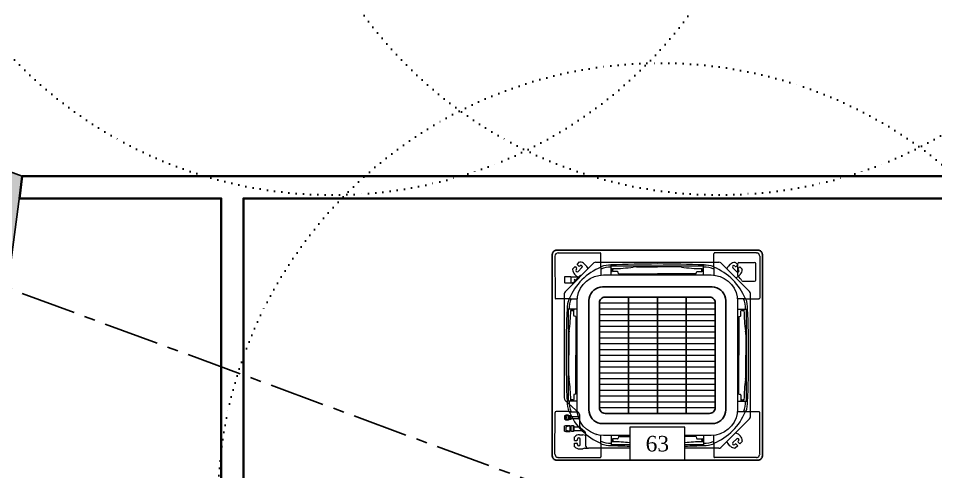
# Model space of a CAD drawing. Header units: millimetres. Extents: x 933584 to 974011, y 4545988 to 4553664.
# Drawn here: x 943957.9 to 944372.7, y 4548881.3 to 4549086.4 of the extents above; entities that cross this region are included whole.
import ezdxf
from ezdxf.enums import TextEntityAlignment as Align

# ---------------------------------------------------------------- set-up
doc = ezdxf.new("R2010")
doc.units = ezdxf.units.MM
doc.linetypes.add('CENTER', pattern=[2, 1.25, -0.25, 0.25, -0.25])
doc.linetypes.add('DOT2', pattern=[3.175, 0, -3.175])
doc.layers.get('0').update_dxf_attribs({"color": 255})
for name, color, linetype in [('0-CSX-CXS_20', 14, 'CENTER'), ('0-HSL-HTC_200', 1, 'Continuous'), ('2-SPS-RCN', 2, 'Continuous')]:
    doc.layers.add(name, color=color, linetype=linetype)
for name, color, linetype, lineweight in [('2-SPS-IBW', 5, 'Continuous', 40), ('_MSMEP_KLİMA_CİHAZLAR', 32, 'Continuous', 25), ('_MSMEP_YT_SPRİNKLER', 1, 'Continuous', 30)]:
    doc.layers.add(name, color=color, linetype=linetype, lineweight=lineweight)
doc.styles.get("Standard").update_dxf_attribs({"font": 'times.ttf'})

# ---------------------------------------------------------------- blocks, each defined once
blk = doc.blocks.new('ZVBXCB')
at = {"layer": '0-CSX-CXS_20', "ltscale": 20}
blk.add_lwpolyline([(932221.52, 4549308.24), (933780.76, 4548732.71)], dxfattribs=at)
blk = doc.blocks.new('FDSVBDVBDZVB')
at = {"layer": '0-HSL-HTC_200'}
h = blk.add_hatch(dxfattribs=at)
h.set_pattern_fill('ANSI33', color=256)
h.set_pattern_definition([(45, (935939.6384, 4550274.5564), (-4.490128, 4.490128), []), (45, (935944.1285, 4550274.5564), (-4.490128, 4.490128), [3.175, -1.5875])])
h.paths.add_polyline_path([(940055.3, 4549338.01), (940072.62, 4549384.92), (940702.02, 4549152.33), (940695.25, 4549101.8)])
at = {"layer": '2-SPS-RCN'}
blk.add_lwpolyline([(940055.3, 4549338.01), (940072.62, 4549384.92), (940702.02, 4549152.33), (940695.25, 4549101.8), (940055.3, 4549338.01)], dxfattribs=at)
blk = doc.blocks.new('*U1499')
at = {"lineweight": 5}
for p, q in [((-447.9, 462.9), (-258.8, 462.8)), ((255.4, 458), (255.3, 459.2)), ((255.3, 398.2), (255.3, 458)), ((447.9, 462.9), (258.8, 462.8)), ((447.9, 462.9), (450.7, 462.6)), ((450.7, 462.6), (450.7, 462.6)), ((-462.9, 447.9), (-462.8, 258.8)), ((-462.6, 450.7), (-462.6, 450.7)), ((-417.4, 287.1), (-287.3, 417.3)), ((-363.2, 410.3), (-351.6, 421.9)), ((-351.6, 421.9), (-350.4, 420.8)), ((-278.1, 421.1), (278.5, 421.1)), ((417.2, 287.7), (287.7, 417.3)), ((352.2, 420.8), (351.1, 419.7)), ((352.2, 420.8), (363.9, 409.1)), ((364.2, 360.9), (364.2, 415.1)), ((369.2, 420.1), (439.7, 420.1)), ((444.7, 340.1), (444.7, 415.1)), ((462.9, 447.9), (462.6, 450.7)), ((462.6, 450.7), (462.6, 450.7)), ((462.9, 447.9), (462.8, 258.8)), ((-384.1, 389.4), (-372.4, 401.1)), ((-384.1, 389.4), (-383, 388.3)), ((-372.4, 401.1), (-364.9, 393.6)), ((-367, 387.2), (-364.9, 389.3)), ((-363.2, 410.3), (-355.7, 402.8)), ((-358.6, 378.7), (-340.9, 396.4)), ((-351.5, 402.8), (-349.4, 404.9)), ((-329.4, 412.5), (-319, 402.1)), ((-312.6, 392), (-319, 402.1)), ((-255.6, 393.3), (-255.3, 393.6)), ((-255.6, 393.3), (-255.6, 362.4)), ((-255.2, 394.2), (-255.3, 393.8)), ((-255.3, 393.8), (-255.3, 393.8)), ((-255.3, 393.8), (-255.3, 393.7)), ((-255.3, 393.8), (-255.3, 393.8)), ((-255.3, 393.7), (-255.3, 393.6)), ((-255.3, 393.7), (-255.3, 393.7)), ((-255.3, 393.7), (-255.3, 393.7)), ((-255.3, 393.7), (-255.3, 393.7)), ((-255.3, 393.6), (-255.3, 393.6)), ((-255.1, 394.7), (-255.2, 394.2)), ((-255, 395.5), (-255.1, 395.1)), ((-255.1, 395.1), (-255.1, 394.7)), ((-254.9, 396.8), (-255, 396.4)), ((-255, 396.4), (-255, 395.9)), ((-255, 395.9), (-255, 395.5)), ((-254.9, 400.2), (-254.9, 399.3)), ((-254.9, 399.3), (-254.8, 397.8)), ((-254.8, 397.8), (-254.9, 397.2)), ((-254.8, 397.8), (-254.9, 397.2)), ((-254.9, 397.2), (-254.9, 396.8)), ((-208.2, 363), (-208.2, 407.9)), ((-208.2, 391.6), (-204.1, 391.6)), ((-208.2, 378.5), (-204.1, 378.5)), ((208, 403.5), (-208, 403.5)), ((-204.1, 391.6), (-204.1, 378.5)), ((-202.7, 390), (-204.1, 390)), ((-202.7, 380.1), (-204.1, 380.1)), ((-202.7, 390), (-202.7, 380.1)), ((-201.7, 387.9), (-202.7, 387.9)), ((-201.7, 382.2), (-202.7, 382.2)), ((-201.7, 391.8), (-201.7, 387.9)), ((-201.7, 388), (-201.7, 388)), ((-201.7, 387.9), (-201.7, 388)), ((-201.7, 387.8), (-201.7, 387.9)), ((-201.6, 387.6), (-201.7, 387.8)), ((-201.7, 382.2), (-201.6, 382.4)), ((-201.7, 382.1), (-201.7, 382.2)), ((-201.7, 382.2), (-201.7, 379.7)), ((-201.7, 382), (-201.7, 382.1)), ((-201.7, 382), (-201.7, 382)), ((-201.6, 379.7), (-201.7, 379.7)), ((-201.6, 387.4), (-201.6, 387.6)), ((-201.6, 387.1), (-201.6, 387.4)), ((-201.6, 386.8), (-201.6, 387.1)), ((-201.6, 386.5), (-201.6, 386.8)), ((-201.6, 386.2), (-201.6, 386.5)), ((-201.6, 385.8), (-201.6, 386.2)), ((-201.6, 385.4), (-201.6, 385.8)), ((-201.6, 385), (-201.6, 385.4)), ((-201.6, 384.6), (-201.6, 385)), ((-201.6, 384.2), (-201.6, 384.6)), ((-201.6, 383.9), (-201.6, 384.2)), ((-201.6, 383.5), (-201.6, 383.9)), ((-201.6, 383.2), (-201.6, 383.5)), ((-201.6, 382.9), (-201.6, 383.2)), ((-201.6, 382.6), (-201.6, 382.9)), ((-201.6, 382.4), (-201.6, 382.6)), ((-201.6, 379.2), (-201.6, 379.7)), ((-180, 378.2), (-200.6, 378.2)), ((-175.7, 368.9), (-177.1, 375.8)), ((-93.6, 400.1), (0, 400.1)), ((93.6, 400.1), (0, 400.1)), ((175.7, 368.9), (177.1, 375.8)), ((180, 378.2), (200.6, 378.2)), ((201.6, 387.6), (201.7, 387.8)), ((201.6, 387.4), (201.6, 387.6)), ((201.6, 387.1), (201.6, 387.4)), ((201.6, 386.8), (201.6, 387.1)), ((201.6, 386.5), (201.6, 386.8)), ((201.6, 386.2), (201.6, 386.5)), ((201.6, 385.8), (201.6, 386.2)), ((201.6, 385.4), (201.6, 385.8)), ((201.6, 385), (201.6, 385.4)), ((201.6, 384.6), (201.6, 385)), ((201.6, 384.2), (201.6, 384.6)), ((201.6, 383.9), (201.6, 384.2)), ((201.6, 383.5), (201.6, 383.9)), ((201.6, 383.2), (201.6, 383.5)), ((201.6, 382.9), (201.6, 383.2)), ((201.6, 382.6), (201.6, 382.9)), ((201.6, 382.4), (201.6, 382.6)), ((201.7, 382.2), (201.6, 382.4)), ((201.6, 379.7), (201.7, 379.7)), ((201.6, 379.2), (201.6, 379.7)), ((201.7, 391.8), (201.7, 387.9)), ((201.7, 387.9), (201.7, 388)), ((201.7, 388), (201.7, 388)), ((201.7, 387.9), (202.6, 387.9)), ((201.7, 387.8), (201.7, 387.9)), ((201.7, 382.1), (201.7, 382.2)), ((201.7, 382.2), (202.6, 382.2)), ((201.7, 382.2), (201.7, 379.7)), ((201.7, 382), (201.7, 382.1)), ((201.7, 382), (201.7, 382)), ((202.6, 390), (204.1, 390)), ((202.6, 390), (202.6, 380.1)), ((202.6, 380.1), (204.1, 380.1)), ((204.1, 391.6), (204.1, 378.5)), ((208.2, 391.6), (204.1, 391.6)), ((208.2, 378.5), (204.1, 378.5)), ((208.2, 363), (208.2, 407.9)), ((254.9, 399.3), (254.8, 397.8)), ((254.8, 397.8), (254.9, 397.2)), ((254.8, 397.8), (254.9, 397.2)), ((254.9, 400.2), (254.9, 399.3)), ((254.9, 397.2), (254.9, 396.8)), ((254.9, 396.8), (255, 396.4)), ((255, 396.4), (255, 395.9)), ((255, 395.9), (255, 395.5)), ((255, 395.5), (255.1, 395.1)), ((255.1, 395.1), (255.1, 394.7)), ((255.1, 394.7), (255.2, 394.2)), ((255.2, 394.2), (255.3, 393.8)), ((255.3, 393.8), (255.3, 393.7)), ((255.3, 393.8), (255.3, 393.8)), ((255.3, 393.8), (255.3, 393.8)), ((255.3, 393.7), (255.3, 393.7)), ((255.3, 393.7), (255.3, 393.6)), ((255.3, 393.7), (255.3, 393.7)), ((255.3, 393.7), (255.3, 393.7)), ((255.3, 393.6), (255.3, 393.6)), ((255.6, 393.3), (255.3, 393.6)), ((255.6, 393.3), (255.6, 362.4)), ((314.3, 390.6), (319.6, 400.9)), ((330, 411.3), (319.6, 400.9)), ((341.5, 395.3), (359.2, 377.6)), ((350, 403.8), (352.1, 401.7)), ((363.9, 409.1), (356.4, 401.7)), ((373.1, 400), (365.6, 392.5)), ((365.6, 388.2), (367.7, 386.1)), ((373.1, 400), (384.7, 388.3)), ((384.7, 388.3), (383.6, 387.2)), ((-420, 353.2), (-420, 329.1)), ((-392, 354.7), (-419.1, 354.2)), ((-392, 354.9), (-354.7, 354.9)), ((-392, 354.9), (-392, 327.4)), ((-347.1, 361.7), (-383.9, 324.9)), ((-374, 343.3), (-376.1, 341.2)), ((-371.9, 336.9), (-376.1, 341.2)), ((-374.6, 367.2), (-364.2, 356.8)), ((-369.8, 339), (-374, 343.3)), ((-360.5, 354.9), (-364.2, 356.8)), ((-345, 359.5), (-347.1, 361.7)), ((-174.8, 368.1), (0, 368.1)), ((174.8, 368.1), (0, 368.1)), ((321.8, 358.7), (321.8, 358.7)), ((355.3, 349.6), (364.9, 355.7)), ((375.3, 366.1), (364.9, 355.7)), ((386.6, 335.1), (439.7, 335.1)), ((-419.1, 328.1), (-392, 327.7)), ((-392, 327.4), (-384.8, 327.4)), ((-381.8, 322.8), (-386.4, 327.4)), ((-398.2, 255.3), (-459.2, 255.3)), ((-421.2, 277.9), (-421.2, -193.4)), ((-400.1, 254.9), (-399.3, 254.9)), ((-399.3, 254.9), (-397.8, 254.9)), ((-397.8, 254.8), (-397.2, 254.9)), ((-397.8, 254.9), (-397.2, 254.9)), ((-397.2, 254.9), (-396.8, 254.9)), ((-396.8, 254.9), (-396.3, 255)), ((-396.3, 255), (-395.9, 255)), ((-395.9, 255), (-395.5, 255)), ((-395.5, 255), (-395.1, 255.1)), ((-395.1, 255.1), (-394.7, 255.2)), ((-394.7, 255.2), (-394.2, 255.2)), ((-394.2, 255.2), (-393.8, 255.3)), ((-393.8, 255.3), (-393.7, 255.3)), ((-393.8, 255.3), (-393.8, 255.3)), ((-393.8, 255.3), (-393.8, 255.3)), ((-393.7, 255.3), (-393.7, 255.3)), ((-393.7, 255.3), (-393.7, 255.3)), ((-393.7, 255.3), (-393.6, 255.3)), ((-393.7, 255.3), (-393.7, 255.3)), ((-393.3, 255.6), (-393.6, 255.3)), ((-393.6, 255.3), (-393.6, 255.3)), ((-393.3, 255.6), (-362.4, 255.6)), ((393.3, 255.6), (362.4, 255.6)), ((393.3, 255.6), (393.6, 255.3)), ((393.6, 255.3), (393.6, 255.3)), ((393.7, 255.3), (393.6, 255.3)), ((393.7, 255.3), (393.7, 255.3)), ((393.7, 255.3), (393.7, 255.3)), ((393.7, 255.3), (393.7, 255.3)), ((393.8, 255.3), (393.7, 255.3)), ((393.8, 255.3), (393.8, 255.3)), ((393.8, 255.3), (393.8, 255.3)), ((394.2, 255.2), (393.8, 255.3)), ((394.7, 255.2), (394.2, 255.2)), ((395.1, 255.1), (394.7, 255.2)), ((395.5, 255), (395.1, 255.1)), ((395.9, 255), (395.5, 255)), ((396.3, 255), (395.9, 255)), ((396.8, 254.9), (396.3, 255)), ((397.2, 254.9), (396.8, 254.9)), ((397.8, 254.9), (397.2, 254.9)), ((397.8, 254.8), (397.2, 254.9)), ((399.3, 254.9), (397.8, 254.9)), ((398.2, 255.3), (458, 255.3)), ((400.1, 254.9), (399.3, 254.9)), ((458, 255.4), (459.2, 255.3)), ((-363, 208.2), (-407.9, 208.2)), ((-403.5, 208), (-403.5, -208)), ((-391.5, 208.2), (-391.5, 204.1)), ((-378.4, 208.2), (-378.4, 204.1)), ((-261.5, 236.7), (261.5, 236.7)), ((-261.5, 210.4), (261.5, 210.4)), ((363, 208.2), (407.9, 208.2)), ((378.4, 208.2), (378.4, 204.1)), ((391.5, 208.2), (391.5, 204.1)), ((403.5, -208), (403.5, 208)), ((-391.8, 201.7), (-387.8, 201.7)), ((-391.5, 204.1), (-378.4, 204.1)), ((-389.9, 202.7), (-389.9, 204.1)), ((-389.9, 202.7), (-380, 202.7)), ((-388, 201.7), (-388, 201.7)), ((-387.9, 201.7), (-388, 201.7)), ((-387.8, 201.7), (-387.9, 201.7)), ((-387.8, 201.7), (-387.8, 202.7)), ((-387.6, 201.7), (-387.8, 201.7)), ((-387.4, 201.6), (-387.6, 201.7)), ((-387.1, 201.6), (-387.4, 201.6)), ((-386.8, 201.6), (-387.1, 201.6)), ((-386.5, 201.6), (-386.8, 201.6)), ((-386.1, 201.6), (-386.5, 201.6)), ((-385.8, 201.6), (-386.1, 201.6)), ((-385.4, 201.6), (-385.8, 201.6)), ((-385, 201.6), (-385.4, 201.6)), ((-384.6, 201.6), (-385, 201.6)), ((-384.2, 201.6), (-384.6, 201.6)), ((-383.9, 201.6), (-384.2, 201.6)), ((-383.5, 201.6), (-383.9, 201.6)), ((-383.2, 201.6), (-383.5, 201.6)), ((-382.9, 201.6), (-383.2, 201.6)), ((-382.6, 201.6), (-382.9, 201.6)), ((-382.4, 201.7), (-382.6, 201.6)), ((-382.2, 201.7), (-382.4, 201.7)), ((-382.1, 201.7), (-382.2, 201.7)), ((-382.1, 201.7), (-382.1, 202.7)), ((-382, 201.7), (-382.1, 201.7)), ((-382.1, 201.7), (-379.7, 201.7)), ((-382, 201.7), (-382, 201.7)), ((-380, 202.7), (-380, 204.1)), ((-379.7, 201.6), (-379.7, 201.7)), ((-379.2, 201.6), (-379.7, 201.6)), ((-378.2, 180), (-378.2, 200.6)), ((-368.9, 175.7), (-375.7, 177.1)), ((-368.1, 174.8), (-368.1, 0)), ((-261.5, 184.1), (261.5, 184.1)), ((368.1, 174.8), (368.1, 0)), ((368.9, 175.7), (375.7, 177.1)), ((378.2, 180), (378.2, 200.6)), ((391.5, 204.1), (378.4, 204.1)), ((379.2, 201.6), (379.7, 201.6)), ((382.1, 201.7), (379.7, 201.7)), ((379.7, 201.6), (379.7, 201.7)), ((380, 202.7), (380, 204.1)), ((389.9, 202.7), (380, 202.7)), ((382, 201.7), (382, 201.7)), ((382, 201.7), (382.1, 201.7)), ((382.1, 201.7), (382.1, 202.7)), ((382.1, 201.7), (382.2, 201.7)), ((382.2, 201.7), (382.4, 201.7)), ((382.4, 201.7), (382.6, 201.6)), ((382.6, 201.6), (382.9, 201.6)), ((382.9, 201.6), (383.2, 201.6)), ((383.2, 201.6), (383.5, 201.6)), ((383.5, 201.6), (383.9, 201.6)), ((383.9, 201.6), (384.2, 201.6)), ((384.2, 201.6), (384.6, 201.6)), ((384.6, 201.6), (385, 201.6)), ((385, 201.6), (385.4, 201.6)), ((385.4, 201.6), (385.8, 201.6)), ((385.8, 201.6), (386.1, 201.6)), ((386.1, 201.6), (386.5, 201.6)), ((386.5, 201.6), (386.8, 201.6)), ((386.8, 201.6), (387.1, 201.6)), ((387.1, 201.6), (387.4, 201.6)), ((387.4, 201.6), (387.6, 201.7)), ((387.6, 201.7), (387.8, 201.7)), ((387.8, 201.7), (387.8, 202.7)), ((387.8, 201.7), (387.9, 201.7)), ((391.8, 201.7), (387.8, 201.7)), ((387.9, 201.7), (388, 201.7)), ((388, 201.7), (388, 201.7)), ((389.9, 202.7), (389.9, 204.1)), ((-261.5, 157.8), (261.5, 157.8)), ((-261.5, 131.5), (261.5, 131.5)), ((-400.1, 93.6), (-400.1, 0)), ((-261.5, 105.2), (261.5, 105.2)), ((400.1, 93.6), (400.1, 0)), ((-261.5, 78.9), (261.5, 78.9)), ((-261.5, 52.6), (261.5, 52.6)), ((-400.1, -93.6), (-400.1, 0)), ((-368.1, -174.7), (-368.1, 0)), ((-261.5, 26.3), (261.5, 26.3)), ((-261.5, 0), (261.5, 0)), ((368.1, -174.7), (368.1, 0)), ((400.1, -93.6), (400.1, 0)), ((-261.5, -26.3), (261.5, -26.3)), ((-261.5, -52.6), (261.5, -52.6)), ((-261.5, -78.9), (261.5, -78.9)), ((-261.5, -105.2), (261.5, -105.2)), ((-261.5, -131.5), (261.5, -131.5)), ((-261.5, -157.8), (261.5, -157.8)), ((-416.5, -204.4), (-355.4, -261.2)), ((-391.8, -201.7), (-387.8, -201.7)), ((-391.5, -204), (-378.4, -204)), ((-391.5, -208.2), (-391.5, -204)), ((-389.9, -202.6), (-389.9, -204)), ((-389.9, -202.6), (-380, -202.6)), ((-388, -201.7), (-388, -201.7)), ((-387.9, -201.7), (-388, -201.7)), ((-387.8, -201.6), (-387.9, -201.7)), ((-387.6, -201.6), (-387.8, -201.6)), ((-387.8, -201.7), (-387.8, -202.6)), ((-387.4, -201.6), (-387.6, -201.6)), ((-387.1, -201.6), (-387.4, -201.6)), ((-386.8, -201.6), (-387.1, -201.6)), ((-386.5, -201.6), (-386.8, -201.6)), ((-386.1, -201.6), (-386.5, -201.6)), ((-385.8, -201.6), (-386.1, -201.6)), ((-385.4, -201.6), (-385.8, -201.6)), ((-385, -201.6), (-385.4, -201.6)), ((-384.6, -201.6), (-385, -201.6)), ((-384.2, -201.6), (-384.6, -201.6)), ((-383.9, -201.6), (-384.2, -201.6)), ((-383.5, -201.6), (-383.9, -201.6)), ((-383.2, -201.6), (-383.5, -201.6)), ((-382.9, -201.6), (-383.2, -201.6)), ((-382.6, -201.6), (-382.9, -201.6)), ((-382.4, -201.6), (-382.6, -201.6)), ((-382.2, -201.6), (-382.4, -201.6)), ((-382.1, -201.7), (-382.2, -201.6)), ((-382, -201.7), (-382.1, -201.7)), ((-382.1, -201.7), (-382.1, -202.6)), ((-382.1, -201.7), (-379.7, -201.7)), ((-382, -201.7), (-382, -201.7)), ((-380, -202.6), (-380, -204)), ((-379.2, -201.5), (-379.7, -201.5)), ((-379.7, -201.5), (-379.7, -201.7)), ((-378.4, -208.2), (-378.4, -204)), ((-378.2, -180), (-378.2, -200.5)), ((-368.9, -175.7), (-375.7, -177.1)), ((-261.5, -184.1), (261.5, -184.1)), ((368.9, -175.7), (375.7, -177.1)), ((378.2, -180), (378.2, -200.5)), ((378.4, -208.2), (378.4, -204)), ((391.5, -204), (378.4, -204)), ((379.2, -201.5), (379.7, -201.5)), ((379.7, -201.5), (379.7, -201.7)), ((382.1, -201.7), (379.7, -201.7)), ((380, -202.6), (380, -204)), ((389.9, -202.6), (380, -202.6)), ((382, -201.7), (382.1, -201.7)), ((382, -201.7), (382, -201.7)), ((382.1, -201.7), (382.2, -201.6)), ((382.1, -201.7), (382.1, -202.6)), ((382.2, -201.6), (382.4, -201.6)), ((382.4, -201.6), (382.6, -201.6)), ((382.6, -201.6), (382.9, -201.6)), ((382.9, -201.6), (383.2, -201.6)), ((383.2, -201.6), (383.5, -201.6)), ((383.5, -201.6), (383.9, -201.6)), ((383.9, -201.6), (384.2, -201.6)), ((384.2, -201.6), (384.6, -201.6)), ((384.6, -201.6), (385, -201.6)), ((385, -201.6), (385.4, -201.6)), ((385.4, -201.6), (385.8, -201.6)), ((385.8, -201.6), (386.1, -201.6)), ((386.1, -201.6), (386.5, -201.6)), ((386.5, -201.6), (386.8, -201.6)), ((386.8, -201.6), (387.1, -201.6)), ((387.1, -201.6), (387.4, -201.6)), ((387.4, -201.6), (387.6, -201.6)), ((387.6, -201.6), (387.8, -201.6)), ((387.8, -201.6), (387.9, -201.7)), ((387.8, -201.7), (387.8, -202.6)), ((391.8, -201.7), (387.8, -201.7)), ((387.9, -201.7), (388, -201.7)), ((388, -201.7), (388, -201.7)), ((389.9, -202.6), (389.9, -204)), ((391.5, -208.2), (391.5, -204)), ((-363, -208.2), (-407.9, -208.2)), ((-261.5, -210.4), (261.5, -210.4)), ((-261.5, -236.7), (261.5, -236.7)), ((363, -208.2), (407.9, -208.2)), ((-462.9, -447.9), (-462.8, -258.8)), ((-458, -255.4), (-459.2, -255.3)), ((-398.2, -255.3), (-458, -255.3)), ((-419.7, -274.5), (-419.7, -289.5)), ((-411.2, -275.3), (-414.2, -278.3)), ((-414.2, -285.8), (-414.2, -278.3)), ((-414.2, -285.8), (-411.2, -288.8)), ((-402.2, -271), (-413.5, -271)), ((-408.7, -275.3), (-411.2, -275.3)), ((-408.7, -288.8), (-411.2, -288.8)), ((-408.7, -275.3), (-408.7, -274.1)), ((-401.7, -274.1), (-408.7, -274.1)), ((-408.7, -290), (-408.7, -288.8)), ((-401.7, -290), (-408.7, -290)), ((-401.7, -271.5), (-402.2, -271)), ((-401.7, -271.5), (-401.7, -292.5)), ((-400.2, -274.1), (-401.7, -274.1)), ((-399.2, -275.3), (-401.7, -275.3)), ((-399.2, -288.8), (-401.7, -288.8)), ((-400.2, -290), (-401.7, -290)), ((-400.2, -290), (-400.2, -274.1)), ((-400.1, -254.8), (-399.3, -254.9)), ((-399.3, -254.9), (-397.8, -254.8)), ((-399.2, -274.7), (-398.8, -273.9)), ((-399.2, -289.4), (-399.2, -274.7)), ((-399.2, -289.4), (-398.8, -290.1)), ((-391.6, -273.9), (-398.8, -273.9)), ((-391.6, -290.1), (-398.8, -290.1)), ((-397.8, -254.8), (-397.2, -254.9)), ((-397.8, -254.8), (-397.2, -254.9)), ((-392.6, -282), (-397.8, -282)), ((-397.2, -254.9), (-396.8, -254.9)), ((-396.8, -254.9), (-396.3, -254.9)), ((-396.3, -254.9), (-395.9, -255)), ((-395.9, -255), (-395.5, -255)), ((-395.5, -255), (-395.1, -255.1)), ((-395.1, -255.1), (-394.7, -255.1)), ((-394.7, -255.1), (-394.2, -255.2)), ((-394.2, -255.2), (-393.8, -255.3)), ((-393.8, -255.3), (-393.7, -255.3)), ((-393.8, -255.3), (-393.8, -255.3)), ((-393.8, -255.3), (-393.8, -255.3)), ((-393.7, -255.3), (-393.6, -255.3)), ((-393.7, -255.3), (-393.7, -255.3)), ((-393.7, -255.3), (-393.7, -255.3)), ((-393.7, -255.3), (-393.7, -255.3)), ((-393.6, -255.3), (-393.6, -255.3)), ((-393.3, -255.6), (-393.6, -255.3)), ((-393.3, -255.6), (-362.4, -255.6)), ((-391.2, -274.7), (-391.6, -273.9)), ((-391.2, -289.4), (-391.6, -290.1)), ((-391.2, -289.4), (-391.2, -274.7)), ((-391.2, -277.3), (-352.7, -277.3)), ((-391.2, -286.8), (-352.7, -286.8)), ((-352.7, -267.4), (-352.7, -318.3)), ((417.2, -287.2), (287.1, -417.3)), ((393.3, -255.6), (362.4, -255.6)), ((393.3, -255.6), (393.6, -255.3)), ((393.7, -255.3), (393.6, -255.3)), ((393.6, -255.3), (393.6, -255.3)), ((393.7, -255.3), (393.7, -255.3)), ((393.7, -255.3), (393.7, -255.3)), ((393.7, -255.3), (393.7, -255.3)), ((393.8, -255.3), (393.7, -255.3)), ((394.2, -255.2), (393.8, -255.3)), ((393.8, -255.3), (393.8, -255.3)), ((393.8, -255.3), (393.8, -255.3)), ((394.7, -255.1), (394.2, -255.2)), ((395.1, -255.1), (394.7, -255.1)), ((395.5, -255), (395.1, -255.1)), ((395.9, -255), (395.5, -255)), ((396.3, -254.9), (395.9, -255)), ((396.8, -254.9), (396.3, -254.9)), ((397.2, -254.9), (396.8, -254.9)), ((397.8, -254.8), (397.2, -254.9)), ((397.8, -254.8), (397.2, -254.9)), ((399.3, -254.9), (397.8, -254.8)), ((398.2, -255.3), (458, -255.3)), ((400.1, -254.8), (399.3, -254.9)), ((458, -255.4), (459.2, -255.3)), ((462.9, -447.9), (462.8, -258.8)), ((-420, -344), (-420, -320)), ((-414.1, -318.5), (-394.5, -318.5)), ((-402.2, -293), (-413.5, -293)), ((-412.7, -325.5), (-409.7, -322.5)), ((-412.7, -338.5), (-412.7, -325.5)), ((-405.7, -322.5), (-409.7, -322.5)), ((-405.7, -322.5), (-405.7, -320.9)), ((-394, -320.9), (-405.7, -320.9)), ((-401.7, -292.5), (-402.2, -293)), ((-394, -319), (-394.5, -318.5)), ((-394, -345), (-394, -319)), ((-392.7, -320.9), (-394, -320.9)), ((-389.7, -322.5), (-394, -322.5)), ((-392.7, -343.1), (-392.7, -320.9)), ((-389.7, -321.6), (-388.7, -320)), ((-389.7, -342.4), (-389.7, -321.6)), ((-379.6, -320), (-388.7, -320)), ((-378.7, -321.6), (-379.6, -320)), ((-375.7, -320.9), (-379.1, -320.9)), ((-378.7, -342.4), (-378.7, -321.6)), ((-375.7, -343.1), (-375.7, -320.9)), ((-375.7, -324.1), (-351.2, -324.1)), ((-349.1, -326.7), (-327, -347.2)), ((-414.1, -345.5), (-394.5, -345.5)), ((-409.7, -341.5), (-412.7, -338.5)), ((-405.7, -341.5), (-409.7, -341.5)), ((-405.7, -343.1), (-405.7, -341.5)), ((-394, -343.1), (-405.7, -343.1)), ((-394, -345), (-394.5, -345.5)), ((-389.7, -341.5), (-394, -341.5)), ((-392.7, -343.1), (-394, -343.1)), ((-389.7, -342.4), (-388.7, -344)), ((-388.7, -344), (-379.6, -344)), ((-378.7, -342.4), (-379.6, -344)), ((-375.7, -343.1), (-379.1, -343.1)), ((-375.7, -340), (-334.8, -340)), ((-374.4, -368.5), (-372.8, -368.5)), ((-374.4, -385), (-374.4, -368.5)), ((-352.1, -359.5), (-337.3, -359.5)), ((-324.2, -362.5), (-337.3, -359.5)), ((-324.2, -353.5), (-324.2, -408.1)), ((-321.8, -358.7), (-321.8, -358.7)), ((-278.6, -357.7), (-277.8, -358)), ((-277.8, -358), (-277, -358.3)), ((-277, -358.3), (-276.1, -358.3)), ((-276.1, -358.3), (-276.1, -358.3)), ((-255.6, -393.3), (-255.6, -362.4)), ((-208.2, -363), (-208.2, -407.9)), ((-175.7, -368.9), (-177.1, -375.7)), ((-174.8, -368.1), (-125, -368.1)), ((174.8, -368.1), (125, -368.1)), ((175.7, -368.9), (177.1, -375.7)), ((208.2, -363), (208.2, -407.9)), ((255.6, -393.3), (255.6, -362.4)), ((354.1, -350.3), (364.9, -355.8)), ((375.3, -366.2), (364.9, -355.8)), ((-374.4, -385), (-363.8, -385)), ((-374.4, -414.5), (-374.4, -398)), ((-374.4, -398), (-363.8, -398)), ((-374.4, -414.5), (-372.8, -414.5)), ((-360.8, -382), (-360.8, -379)), ((-360.8, -404), (-360.8, -401)), ((-348.8, -404), (-348.8, -379)), ((-255.6, -393.3), (-255.3, -393.6)), ((-255.3, -393.7), (-255.3, -393.6)), ((-255.3, -393.6), (-255.3, -393.6)), ((-255.3, -393.6), (-255.3, -393.6)), ((-255.3, -393.7), (-255.3, -393.7)), ((-255.3, -393.7), (-255.3, -393.7)), ((-255.3, -393.8), (-255.3, -393.7)), ((-255.3, -393.8), (-255.3, -393.8)), ((-255.3, -393.8), (-255.3, -393.8)), ((-255.2, -394.2), (-255.3, -393.8)), ((-255.3, -398.2), (-255.3, -458)), ((-255.1, -394.6), (-255.2, -394.2)), ((-255.1, -395.1), (-255.1, -394.6)), ((-255, -395.5), (-255.1, -395.1)), ((-255, -395.9), (-255, -395.5)), ((-255, -396.3), (-255, -395.9)), ((-254.9, -396.8), (-255, -396.3)), ((-254.9, -397.2), (-254.9, -396.8)), ((-254.8, -397.8), (-254.9, -397.2)), ((-254.8, -397.8), (-254.9, -397.2)), ((-254.9, -399.3), (-254.8, -397.8)), ((-254.9, -400.1), (-254.9, -399.3)), ((-208.2, -378.4), (-204.1, -378.4)), ((-208.2, -391.5), (-204.1, -391.5)), ((-208, -403.5), (-125, -403.5)), ((-204.1, -391.5), (-204.1, -378.4)), ((-202.7, -380), (-204.1, -380)), ((-202.7, -389.9), (-204.1, -389.9)), ((-202.7, -389.9), (-202.7, -380)), ((-201.7, -382.1), (-202.7, -382.1)), ((-201.7, -387.8), (-202.7, -387.8)), ((-201.6, -379.7), (-201.7, -379.7)), ((-201.7, -382.1), (-201.7, -379.7)), ((-201.7, -382), (-201.7, -382.1)), ((-201.7, -382), (-201.7, -382)), ((-201.7, -382.1), (-201.7, -382.2)), ((-201.7, -382.2), (-201.6, -382.4)), ((-201.6, -387.6), (-201.7, -387.8)), ((-201.7, -391.8), (-201.7, -387.8)), ((-201.7, -387.8), (-201.7, -387.9)), ((-201.7, -387.9), (-201.7, -388)), ((-201.7, -388), (-201.7, -388)), ((-201.6, -379.2), (-201.6, -379.7)), ((-201.6, -382.4), (-201.6, -382.6)), ((-201.6, -382.6), (-201.6, -382.9)), ((-201.6, -382.9), (-201.6, -383.2)), ((-201.6, -383.2), (-201.6, -383.5)), ((-201.6, -383.5), (-201.6, -383.8)), ((-201.6, -383.8), (-201.6, -384.2)), ((-201.6, -384.2), (-201.6, -384.6)), ((-201.6, -384.6), (-201.6, -385)), ((-201.6, -385), (-201.6, -385.4)), ((-201.6, -385.4), (-201.6, -385.8)), ((-201.6, -385.8), (-201.6, -386.1)), ((-201.6, -386.1), (-201.6, -386.5)), ((-201.6, -386.5), (-201.6, -386.8)), ((-201.6, -386.8), (-201.6, -387.1)), ((-201.6, -387.1), (-201.6, -387.4)), ((-201.6, -387.4), (-201.6, -387.6)), ((-180, -378.2), (-200.6, -378.2)), ((125, -403.5), (208, -403.5)), ((180, -378.2), (200.6, -378.2)), ((201.6, -379.2), (201.6, -379.7)), ((201.6, -379.7), (201.7, -379.7)), ((201.7, -382.2), (201.6, -382.4)), ((201.6, -382.4), (201.6, -382.6)), ((201.6, -382.6), (201.6, -382.9)), ((201.6, -382.9), (201.6, -383.2)), ((201.6, -383.2), (201.6, -383.5)), ((201.6, -383.5), (201.6, -383.8)), ((201.6, -383.8), (201.6, -384.2)), ((201.6, -384.2), (201.6, -384.6)), ((201.6, -384.6), (201.6, -385)), ((201.6, -385), (201.6, -385.4)), ((201.6, -385.4), (201.6, -385.8)), ((201.6, -385.8), (201.6, -386.1)), ((201.6, -386.1), (201.6, -386.5)), ((201.6, -386.5), (201.6, -386.8)), ((201.6, -386.8), (201.6, -387.1)), ((201.6, -387.1), (201.6, -387.4)), ((201.6, -387.4), (201.6, -387.6)), ((201.6, -387.6), (201.7, -387.8)), ((201.7, -382.1), (201.7, -379.7)), ((201.7, -382), (201.7, -382.1)), ((201.7, -382), (201.7, -382)), ((201.7, -382.1), (201.7, -382.2)), ((201.7, -382.1), (202.6, -382.1)), ((201.7, -391.8), (201.7, -387.8)), ((201.7, -387.8), (202.6, -387.8)), ((201.7, -387.8), (201.7, -387.9)), ((201.7, -387.9), (201.7, -388)), ((201.7, -388), (201.7, -388)), ((202.6, -389.9), (202.6, -380)), ((202.6, -380), (204.1, -380)), ((202.6, -389.9), (204.1, -389.9)), ((204.1, -391.5), (204.1, -378.4)), ((208.2, -378.4), (204.1, -378.4)), ((208.2, -391.5), (204.1, -391.5)), ((254.8, -397.8), (254.9, -397.2)), ((254.8, -397.8), (254.9, -397.2)), ((254.9, -399.3), (254.8, -397.8)), ((254.9, -396.8), (255, -396.3)), ((254.9, -397.2), (254.9, -396.8)), ((254.9, -400.1), (254.9, -399.3)), ((255, -395.5), (255.1, -395.1)), ((255, -395.9), (255, -395.5)), ((255, -396.3), (255, -395.9)), ((255.1, -394.6), (255.2, -394.2)), ((255.1, -395.1), (255.1, -394.6)), ((255.2, -394.2), (255.3, -393.8)), ((255.6, -393.3), (255.3, -393.6)), ((255.3, -393.6), (255.3, -393.6)), ((255.3, -393.6), (255.3, -393.6)), ((255.3, -393.7), (255.3, -393.6)), ((255.3, -393.7), (255.3, -393.7)), ((255.3, -393.8), (255.3, -393.7)), ((255.3, -393.7), (255.3, -393.7)), ((255.3, -393.8), (255.3, -393.8)), ((255.3, -393.8), (255.3, -393.8)), ((255.3, -398.2), (255.3, -458)), ((313.3, -391.1), (319.6, -401.1)), ((330, -411.5), (319.6, -401.1)), ((359.2, -377.7), (341.5, -395.4)), ((352.1, -401.8), (350, -403.9)), ((363.9, -409.3), (352.2, -420.9)), ((363.9, -409.3), (356.4, -401.8)), ((367.7, -386.2), (365.6, -388.4)), ((373.1, -400.1), (365.6, -392.6)), ((384.7, -388.4), (373.1, -400.1)), ((384.7, -388.4), (383.6, -387.3)), ((-462.9, -447.9), (-462.6, -450.7)), ((-462.6, -450.7), (-462.6, -450.7)), ((-352.1, -423.5), (-337.3, -423.5)), ((-327.9, -420.5), (-337.3, -423.5)), ((-327.9, -420.5), (-315, -420.5)), ((-125, -421.1), (-311.2, -421.1)), ((277.9, -421.1), (125, -421.1)), ((352.2, -420.9), (351.1, -419.8)), ((462.9, -447.9), (462.6, -450.7)), ((462.6, -450.7), (462.6, -450.7)), ((-450.7, -462.6), (-450.7, -462.6)), ((-447.9, -462.9), (-450.7, -462.6)), ((-447.9, -462.9), (-258.8, -462.8)), ((-255.4, -458), (-255.3, -459.2)), ((255.4, -458), (255.3, -459.2)), ((447.9, -462.9), (258.8, -462.8)), ((447.9, -462.9), (450.7, -462.6)), ((450.7, -462.6), (450.7, -462.6))]:
    blk.add_line(p, q, dxfattribs=at)
at = {"lineweight": -2}
for p, q in [((-130.8, -263), (-130.8, 263)), ((0, -263), (0, 263)), ((130.6, -263), (130.6, 263))]:
    blk.add_line(p, q, dxfattribs=at)
for points in [[(-455, -475), (455, -475, 0.414214), (475, -455), (475, 455, 0.414214), (455, 475), (-455, 475, 0.414214), (-475, 455), (-475, -455, 0.414214)], [(-261.5, -238), (-261.5, 238, -0.414214), (-236.5, 263), (236.5, 263, -0.414214), (261.5, 238), (261.5, -238, -0.414214), (236.5, -263), (-236.5, -263, -0.414214)]]:
    blk.add_lwpolyline(points, format="xyb", close=True, dxfattribs=at)
at = {"lineweight": 5}
for points in [[(-255.3, 398.2), (-255.3, 459.2, 0.408936), (-258.8, 462.8)], [(417.2, -287.2, 0.198912), (421, -278), (421, 278.5, 0.198912), (417.2, 287.7)]]:
    blk.add_lwpolyline(points, format="xyb", dxfattribs=at)
blk.add_lwpolyline([(-125, -363), (-243.1, -363), (-263.7, -361.3), (-283.9, -355.9), (-302.9, -347.1), (-320.1, -335.1), (-334.9, -320.3), (-346.9, -303.1), (-355.8, -284.2), (-361.2, -263.9), (-363, -243.1), (-363, 243.1), (-361.3, 263.7), (-355.9, 283.9), (-347.1, 302.9), (-335.1, 320.1), (-320.3, 334.9), (-303.1, 346.9), (-284.2, 355.8), (-263.9, 361.2), (-243.1, 363), (243.1, 363), (263.7, 361.3), (283.9, 355.9), (302.9, 347.1), (320.1, 335.1), (334.9, 320.3), (346.9, 303.1), (355.8, 284.2), (361.2, 263.9), (363, 243.1), (363, -243.1), (361.3, -263.7), (355.9, -283.9), (347.1, -302.9), (335.1, -320.1), (320.3, -334.9), (303.1, -346.9), (284.2, -355.8), (263.9, -361.2), (243.1, -363), (125, -363)], dxfattribs=at)
at = {"lineweight": -2}
blk.add_lwpolyline([(294.8, -287), (301, -278.2), (305.5, -268.4), (308.3, -257.9), (309.2, -247.3), (309.2, 247.3), (308.3, 258), (305.5, 268.5), (300.9, 278.3), (294.7, 287.2), (287, 294.8), (278.2, 301), (268.4, 305.5), (257.9, 308.3), (247.3, 309.2), (-247.3, 309.2), (-258, 308.3), (-268.5, 305.5), (-278.3, 300.9), (-287.2, 294.7), (-294.8, 287), (-301, 278.2), (-305.5, 268.4), (-308.3, 257.9), (-309.2, 247.3), (-309.2, -247.3), (-308.3, -258), (-305.5, -268.5), (-300.9, -278.3), (-294.7, -287.2), (-287, -294.8), (-278.2, -301), (-268.4, -305.5), (-257.9, -308.3), (-247.3, -309.2), (247.3, -309.2), (258, -308.3), (268.5, -305.5), (278.3, -300.9), (287.2, -294.7)], close=True, dxfattribs=at)
at = {"lineweight": 5}
blk.add_lwpolyline([(-125, -475), (125, -475), (125, -325), (-125, -325)], close=True, dxfattribs=at)
for centre, radius, start, end in [((-447.9, 447.9), 15, 89.8721, 180.1279), ((258.8, 459.3), 3.49, 89.9805, 180.8469), ((447.9, 447.9), 15, 45.0062, 79.3339), ((447.9, 447.9), 15, 10.666, 44.9938), ((-349.5, 392.3), 28.5, 45, 91.8264), ((-278.1, 408.1), 13, 90, 135), ((278.5, 408.1), 13, 45, 90), ((350.2, 391.2), 28.5, 88.1736, 135), ((369.2, 415.1), 5, 90, 180), ((439.7, 415.1), 5, 0, 90), ((-354.5, 387.4), 28.5, 178.1736, 225), ((-362.8, 383), 6, 135, 315), ((-367, 391.5), 3, 315, 45), ((-353.6, 404.9), 3, 225, 315), ((-345.1, 400.7), 6, 315, 135), ((-157, 157), 260.4, 112.0997, 135), ((-214, 299), 99.6, 86.6907, 114.7031), ((-214, 299), 109.1, 86.9787, 111.9891), ((0, -4669.3), 5082, 87.6202, 92.3804), ((-201.2, 991.8), 600, 269.9571, 278.8451), ((-200.6, 379.2), 1, 180, 270), ((-180, 375.2), 3, 11.2326, 90), ((-93.6, 300.1), 100, 90, 98.8451), ((93.6, 300.1), 100, 81.1549, 90), ((201.2, 991.8), 600, 261.1549, 270.0429), ((180, 375.2), 3, 90, 168.7674), ((200.6, 379.2), 1, 270, 0), ((214, 299), 109.1, 68.0109, 93.0213), ((214, 299), 99.6, 65.2969, 93.3093), ((157, 157), 260.4, 45, 67.9301), ((345.8, 399.5), 6, 45, 225), ((354.2, 403.8), 3, 225, 315), ((363.4, 381.9), 6, 225, 45), ((367.7, 390.3), 3, 135, 225), ((355.1, 386.2), 28.5, 315, 1.8264), ((-419, 353.2), 1, 90.9548, 180), ((-157, 157), 260.4, 135, 157.9004), ((-354.7, 356.9), 2, 270, 315), ((-157, 157), 260.4, 126.0411, 126.2281), ((-174.8, 369.1), 1, 191.2326, 270), ((174.8, 369.1), 1, 270, 348.7674), ((157, 157), 260.4, 53.765, 53.9589), ((157, 157), 260.4, 51.2558, 51.3215), ((157, 157), 260.4, 22.0699, 45), ((369.2, 360.9), 5, 180, 223.4455), ((211.4, 211.4), 212.4, 36.3121, 43.4455), ((386.6, 340.1), 5, 216.3121, 270), ((439.7, 340.1), 5, 270, 0), ((-419, 329.1), 1, 180, 269.0452), ((-384.8, 326), 1.4, 315, 90), ((-459.2, 258.9), 3.58, 180.5358, 269.5007), ((-408.2, 277.9), 13, 135, 180), ((-299, 214), 109.1, 158.0109, 183.0213), ((-299, 214), 99.6, 155.2969, 183.3093), ((299, 214), 99.6, 356.6907, 24.7031), ((299, 214), 109.1, 356.9787, 21.9891), ((459.3, 258.8), 3.49, 269.1527, 0.0198), ((4669.3, 0), 5082, 177.6202, 182.3804), ((-4669.3, 0), 5082, 357.6202, 2.3804), ((-991.8, 201.3), 600, 351.1549, 0.0429), ((-379.2, 200.6), 1, 0, 90), ((-375.2, 180), 3, 180, 258.7674), ((-369.1, 174.8), 1, 0, 78.7674), ((369.1, 174.8), 1, 101.2326, 180), ((375.2, 180), 3, 281.2326, 0), ((379.2, 200.6), 1, 90, 180), ((991.8, 201.3), 600, 179.9571, 188.8451), ((-300.1, 93.6), 100, 171.1549, 180), ((300.1, 93.6), 100, 0, 8.8451), ((-300.1, -93.6), 100, 180, 188.8451), ((-991.8, -201.2), 600, 359.9571, 8.8451), ((991.8, -201.2), 600, 171.1549, 180.0429), ((300.1, -93.6), 100, 351.1549, 0), ((-406.2, -193.4), 15, 180, 227.0404), ((-379.2, -200.5), 1, 270, 0), ((-375.2, -180), 3, 101.2326, 180), ((-369.1, -174.7), 1, 281.2326, 0), ((369.1, -174.7), 1, 180, 258.7674), ((375.2, -180), 3, 0, 78.7674), ((379.2, -200.5), 1, 180, 270), ((-299, -214), 109.1, 176.9787, 201.9891), ((-299, -214), 99.6, 176.6907, 204.7031), ((299, -214), 99.6, 335.2969, 3.3093), ((299, -214), 109.1, 338.0109, 3.0213), ((-459.3, -258.8), 3.49, 89.1527, 180.0199), ((-421.2, -264.6), 10, 278.6346, 320.3076), ((-421.2, -299.4), 10, 39.6924, 81.3654), ((-405.1, -276.5), 9.17, 143.1302, 216.8698), ((-405.1, -287.5), 9.17, 143.1302, 216.8698), ((-409.7, -276.5), 7.97, 316.3667, 43.6333), ((-409.7, -287.5), 7.97, 316.3667, 43.6333), ((-392.7, -278), 6.51, 141.4563, 218.5437), ((-392.7, -286.1), 6.51, 141.4563, 218.5437), ((-157, -157), 260.4, 202.07, 225), ((-397.7, -278), 6.51, 321.4563, 38.5437), ((-397.7, -286.1), 6.51, 321.4562, 38.5438), ((-361.2, -267.4), 8.5, 0, 46.762), ((157, -157), 260.4, 315, 337.93), ((459.3, -258.8), 3.49, 359.9805, 90.8469), ((-419.4, -310), 10, 266.7744, 301.9602), ((-341.2, -318.3), 11.5, 180, 227.083), ((-419.4, -354), 10, 58.0398, 93.2256), ((-352.1, -388), 28.5, 90, 136.8264), ((-354.8, -379), 6, 0, 180), ((-157, -157), 260.4, 225, 247.93), ((-332.7, -353.5), 8.5, 0, 47.083), ((-157, -157), 260.4, 231.2589, 231.3238), ((-157, -157), 260.4, 233.7643, 233.9589), ((-174.8, -369.1), 1, 90, 168.7674), ((174.8, -369.1), 1, 11.2326, 90), ((157, -157), 260.4, 292.0699, 315), ((355.1, -386.4), 28.5, 358.1736, 45), ((-352.1, -395), 28.5, 223.1736, 270), ((-363.8, -382), 3, 270, 0), ((-363.8, -401), 3, 0, 90), ((-354.8, -404), 6, 180, 0), ((-311.2, -408.1), 13, 180, 270), ((-214, -298.9), 99.6, 245.2969, 273.3093), ((-214, -298.9), 109.1, 248.0109, 273.0213), ((0, 4669.4), 5082, 267.6202, 268.5906), ((-201.2, -991.8), 600, 82.6993, 90.0429), ((-200.6, -379.2), 1, 90, 180), ((-180, -375.2), 3, 270, 348.7674), ((201.2, -991.8), 600, 89.9571, 97.3007), ((0, 4669.4), 5082, 271.4094, 272.3804), ((180, -375.2), 3, 191.2326, 270), ((200.6, -379.2), 1, 0, 90), ((214, -298.9), 99.6, 266.6907, 294.7031), ((214, -298.9), 109.1, 266.9787, 291.9891), ((350.2, -391.3), 28.5, 225, 271.8264), ((345.8, -399.7), 6, 135, 315), ((354.2, -403.9), 3, 45, 135), ((363.4, -382), 6, 315, 135), ((367.7, -390.5), 3, 135, 225), ((-447.9, -447.9), 15, 190.666, 224.9938), ((277.9, -408.1), 13, 270, 315), ((447.9, -447.9), 15, 315.0062, 349.3339), ((-447.9, -447.9), 15, 225.0062, 259.334), ((-258.8, -459.3), 3.49, 269.9805, 0.8469), ((258.8, -459.3), 3.49, 179.1527, 270.0198), ((447.9, -447.9), 15, 280.666, 314.9938)]:
    blk.add_arc(centre, radius, start, end, dxfattribs=at)
blk.add_text('63', height=70, dxfattribs=at).set_placement((0, -400), align=Align.MIDDLE_CENTER)

msp = doc.modelspace()

# ---------------------------------------------------------------- linework, layer by layer
at = {"layer": '2-SPS-IBW'}
for points in [[(944049.71, 4548910.03), (944049.71, 4549004.97), (943958.37, 4549004.97), (943959.71, 4549014.97), (944430.84, 4549014.97), (944430.84, 4549004.97)], [(944430.84, 4549004.97), (944059.71, 4549004.97), (944059.71, 4548910.03)], [(944059.71, 4548910.03), (944059.71, 4548725.53), (944430.84, 4548725.53), (944430.84, 4548715.53), (944059.71, 4548715.53), (944059.71, 4548655.53), (944049.71, 4548655.53), (944049.71, 4548910.03)]]:
    msp.add_lwpolyline(points, dxfattribs=at)
at = {"layer": '_MSMEP_YT_SPRİNKLER', "linetype": 'DOT2'}
for centre in [(944100.09, 4549206.54), (944275.09, 4549206.54), (944248.14, 4548866.18)]:
    msp.add_circle(centre, 200, dxfattribs=at)

# ---------------------------------------------------------------- block references
for name, p in [('ZVBXCB', (10800, 0)), ('FDSVBDVBDZVB', (3257.69, -137.36))]:
    msp.add_blockref(name, p)
at = {"layer": '_MSMEP_KLİMA_CİHAZLAR', "xscale": 0.1, "yscale": 0.1, "zscale": 0.1}
msp.add_blockref('*U1499', (944246.89, 4548934.01), dxfattribs=at)

doc.saveas('drawing.dxf')
